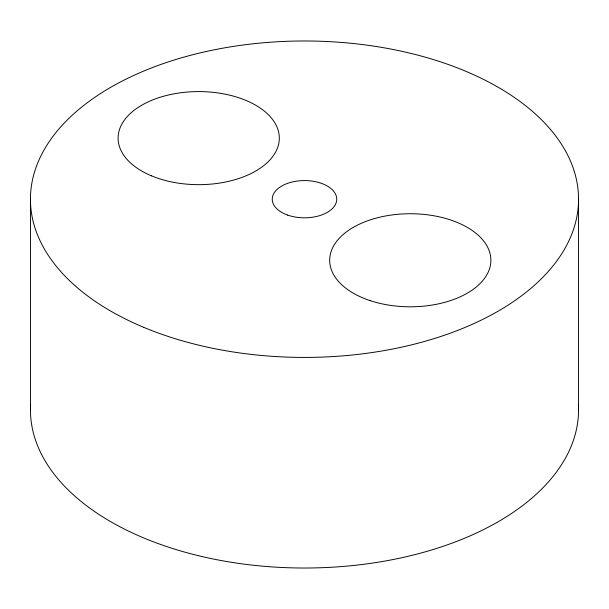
<?xml version="1.0" encoding="UTF-8"?>
<svg xmlns="http://www.w3.org/2000/svg" width="609" height="609" viewBox="0 0 609 609"><rect width="100%" height="100%" fill="white"/><g stroke="black" fill="none" stroke-linecap="round" stroke-linejoin="round"><path stroke-width="0.91" d="M578.55 199.204L578.55 409.796M30.45 199.204L30.45 409.796M578.39 404.346A274.05 158.218 0 0 1 304.5 568.022A274.05 158.218 0 0 1 30.61 404.346M143.694 327.322A274.05 158.218 0 0 0 577.081 215.54A274.05 158.218 0 0 0 192.718 54.741A274.05 158.218 0 0 0 143.694 327.322M151.42 175.811A80.601 46.535 0 0 0 278.884 142.932A80.601 46.535 0 0 0 165.838 95.636A80.601 46.535 0 0 0 151.42 175.811M369.983 300.572A80.601 46.535 0 0 0 490.884 260.271A80.601 46.535 0 0 0 369.983 219.971A80.601 46.535 0 0 0 369.983 300.572M287.623 215.061A32.239 18.613 0 0 0 336.731 199.706A32.239 18.613 0 0 0 289.146 182.829A32.239 18.613 0 0 0 287.623 215.061"/></g></svg>
